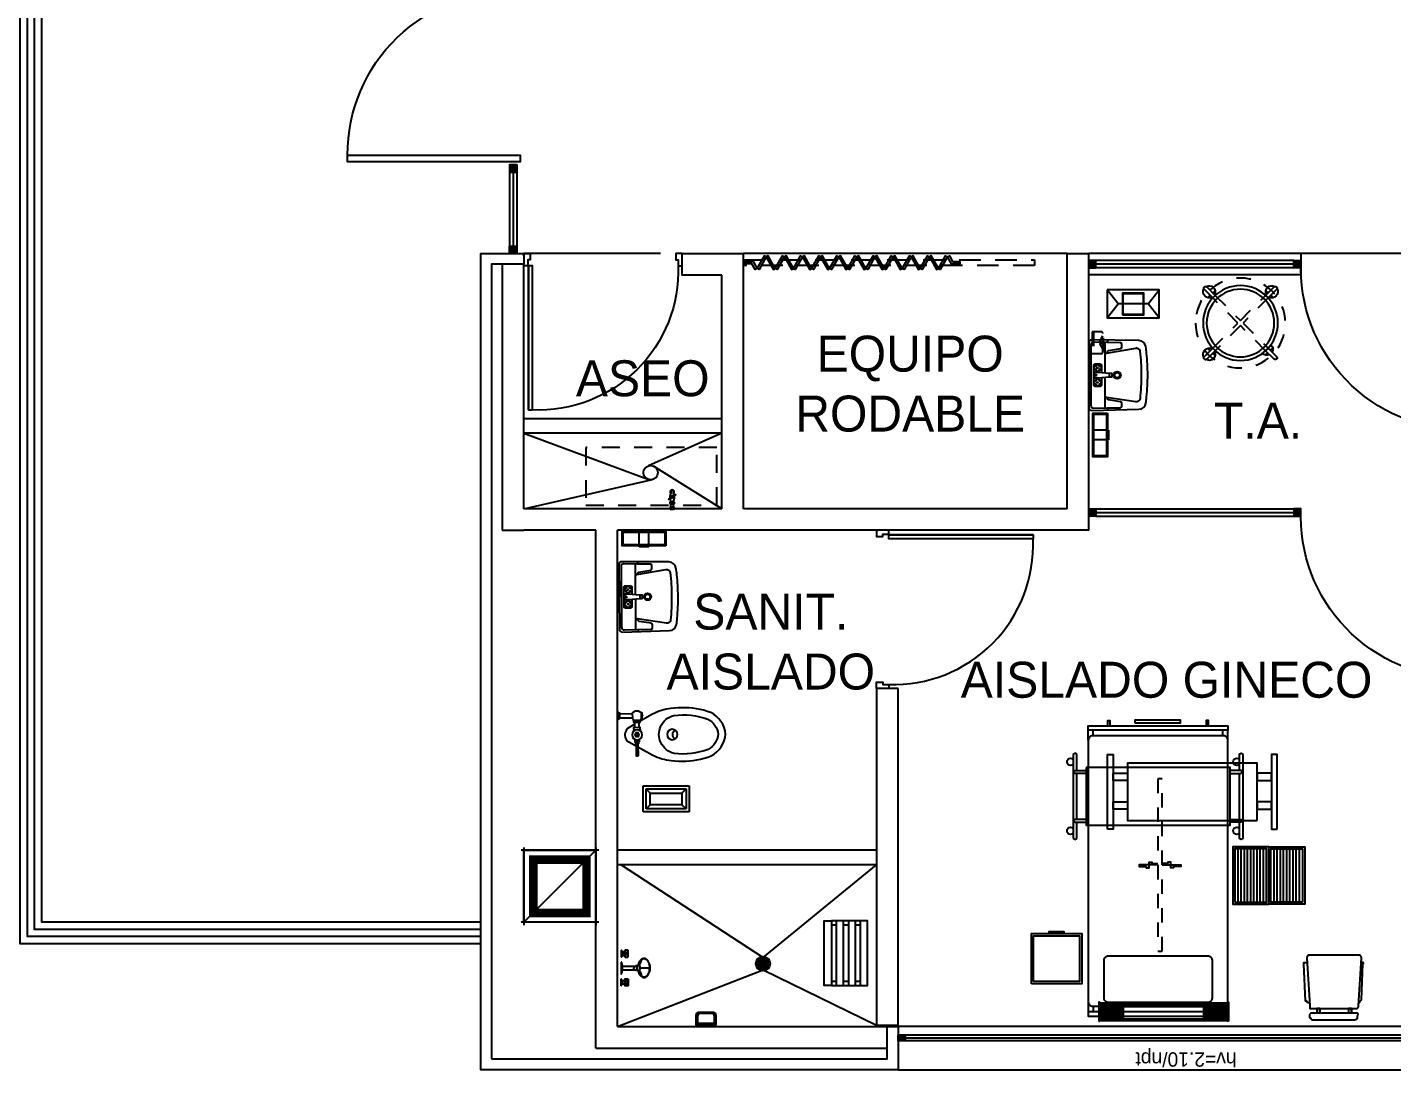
# Model space of a CAD drawing. Header units: millimetres. Extents: x 2523 to 2756, y 378 to 482.
# Drawn here: x 2644.83 to 2654.31, y 454.9 to 462.15 of the extents above; entities that cross this region are included whole.
import ezdxf

# ---------------------------------------------------------------- set-up
doc = ezdxf.new("R2010")
doc.units = ezdxf.units.MM
for name, pattern in [('H100', [0.24, 0.15, -0.09]), ('H25', [0.06, 0.0375, -0.0225]), ('HIDDE50', [0.08, 0.05, -0.03]), ('HIDDEN2', [0.1875, 0.125, -0.0625])]:
    doc.linetypes.add(name, pattern=pattern)
for name, color, linetype in [('CANCEL', 6, 'Continuous'), ('COLUMNAS', 5, 'Continuous'), ('MOBILIARIO', 161, 'Continuous'), ('MOBSANIT', 161, 'Continuous'), ('PROYECC', 7, 'H100')]:
    doc.layers.add(name, color=color, linetype=linetype)
doc.styles.add('BOLD', font='GOTHIC.TTF')
doc.styles.add('STYLE1', font='GOTHIC.TTF')

# ---------------------------------------------------------------- blocks, each defined once
blk = doc.blocks.new('A$C730E3545')
for p, q in [((0.32, 0.18), (0, 0.18)), ((0, 0.18), (0, 0)), ((0.3, 0.16), (0.02, 0.16)), ((0.05, 0.13), (0.02, 0.16)), ((0.02, 0.16), (0.02, 0.02)), ((0.27, 0.13), (0.05, 0.13)), ((0.05, 0.13), (0.05, 0.05)), ((0.3, 0.16), (0.27, 0.13)), ((0.27, 0.05), (0.27, 0.13)), ((0.3, 0.02), (0.3, 0.16)), ((0.32, 0), (0.32, 0.18)), ((0, 0), (0.32, 0)), ((0.05, 0.05), (0.02, 0.02)), ((0.02, 0.02), (0.3, 0.02)), ((0.05, 0.05), (0.27, 0.05)), ((0.3, 0.02), (0.27, 0.05))]:
    blk.add_line(p, q)
blk = doc.blocks.new('LVVZ1VS')
at = {"color": 8}
blk.add_line((0.0119, -0.143), (-0.0121, -0.143), dxfattribs=at)
for points in [[(0.2404, -0.3477), (0.2446, -0.0203, 0.418008), (0.2246, 0), (-0.2246, 0, 0.421093), (-0.2446, -0.0205), (-0.2369, -0.3488, 0.362961), (-0.1946, -0.3971, 0.013873), (-0.1511, -0.4026, 0.023993), (0.0024, -0.41, 0.024799), (0.1509, -0.4026, 0.015126), (0.1983, -0.3965, 0.364514)], [(-0.0748, -0.0675, -0.247805), (-0.0567, -0.0856, 0.116963), (-0.0455, -0.0856, -0.247805), (-0.0274, -0.0675, 0.116963), (-0.0274, -0.0563, -0.247805), (-0.0455, -0.0382, 0.116963), (-0.0567, -0.0382, -0.247805), (-0.0748, -0.0563, 0.116963)], [(0.0119, -0.1403), (0.0182, -0.0688, 0.015831), (0.0182, -0.0686), (0.0182, -0.0422, 0.414214), (0.0142, -0.0382), (-0.0144, -0.0382, 0.414214), (-0.0184, -0.0422), (-0.0184, -0.0686, 0.015831), (-0.0184, -0.0688), (-0.0121, -0.1403, -0.015831), (-0.0121, -0.1406), (-0.0121, -0.1593, 0.414214), (-0.0081, -0.1633), (0.0079, -0.1633, 0.414214), (0.0119, -0.1593), (0.0119, -0.1406, -0.015831)], [(0.0746, -0.0675, 0.247805), (0.0565, -0.0856, -0.116963), (0.0453, -0.0856, 0.247805), (0.0272, -0.0675, -0.116963), (0.0272, -0.0563, 0.247805), (0.0453, -0.0382, -0.116963), (0.0565, -0.0382, 0.247805), (0.0746, -0.0563, -0.116963)]]:
    blk.add_lwpolyline(points, format="xyb", close=True)
for points in [[(0.2433, -0.1266, -0.408931), (0.2398, -0.13), (0.2311, -0.13, -0.419516), (0.2276, -0.1264), (0.2293, -0.0354, 0.49024), (0.2093, -0.015), (-0.2095, -0.015, 0.425911), (-0.2295, -0.035), (-0.2278, -0.1264, -0.419516), (-0.2313, -0.13), (-0.2386, -0.13, -0.408931), (-0.2421, -0.1265)], [(-0.0171, -0.089), (-0.0685, -0.089, -0.414214), (-0.078, -0.0795), (-0.078, -0.0439, -0.414214), (-0.0685, -0.0344), (0.0683, -0.0344, -0.414214), (0.0778, -0.0439), (0.0778, -0.0795, -0.414214), (0.0683, -0.089), (0.0169, -0.089)], [(0.1443, -0.115, -0.368916), (0.1541, -0.1234), (0.1888, -0.3272, -0.428122), (0.1668, -0.356, -0.027474), (0.0024, -0.365, -0.026047), (-0.1634, -0.3564, -0.428854), (-0.1854, -0.3276), (-0.1544, -0.1234, -0.368908), (-0.1445, -0.115), (-0.0155, -0.115)]]:
    blk.add_lwpolyline(points, format="xyb")
for points in [[(-0.228, -0.115), (-0.1445, -0.115)], [(0.1443, -0.115), (0.2278, -0.115)]]:
    blk.add_lwpolyline(points, dxfattribs=at)
for points in [[(-0.2278, -0.1264), (-0.2261, -0.2202, 0.408931), (-0.2161, -0.23), (-0.195, -0.23, 0.368908), (-0.1851, -0.2216), (-0.1719, -0.1384, -0.336277), (-0.162, -0.13), (-0.1554, -0.13)], [(0.1552, -0.13), (0.1618, -0.13, -0.262297), (0.1717, -0.1384), (0.1849, -0.2216, 0.368908), (0.1947, -0.23), (0.2159, -0.23, 0.408931), (0.2259, -0.2202), (0.2276, -0.1264)]]:
    blk.add_lwpolyline(points, format="xyb", dxfattribs=at)
blk.add_lwpolyline([(0.0153, -0.115), (0.1443, -0.115)])
for centre, radius in [((-0.0511, -0.0619), 0.00337), ((-0.0511, -0.0619), 0.00337), ((-0.0001, -0.0485), 0.00515), ((0.0509, -0.0619), 0.00337), ((0.0509, -0.0619), 0.00337)]:
    blk.add_circle(centre, radius)
for radius in [0.025, 0.0175]:
    blk.add_circle((-0.0001, -0.1977), radius, dxfattribs=at)
for centre, start, end in [((-0.0511, -0.0619), 106.4867, 163.5133), ((-0.0511, -0.0619), 196.4867, 253.5133), ((-0.0511, -0.0619), 16.4867, 73.5133), ((-0.0511, -0.0619), 286.4867, 343.5133), ((0.0509, -0.0619), 106.4867, 163.5133), ((0.0509, -0.0619), 196.4867, 253.5133), ((0.0509, -0.0619), 16.4867, 73.5133), ((0.0509, -0.0619), 286.4867, 343.5133)]:
    blk.add_arc(centre, 0.0225, start, end, dxfattribs=at)
blk = doc.blocks.new('37830054')
for points in [[(0.6, 0.015), (0.6, 0.145), (0.59, 0.145), (0.59, 0.095), (0.58, 0.095), (0.58, 0.075), (0.6, 0.075), (0.61, 0.075), (0.62, 0.075), (0.62, 0.055), (0.61, 0.055), (0.61, 0.015)], [(0.6, -0.015), (0.6, -0.145), (0.59, -0.145), (0.59, -0.095), (0.58, -0.095), (0.58, -0.075), (0.6, -0.075), (0.61, -0.075), (0.62, -0.075), (0.62, -0.055), (0.61, -0.055), (0.61, -0.015)]]:
    blk.add_lwpolyline(points)
at = {"color": 8, "linetype": 'HIDDE50'}
blk.add_lwpolyline([(0, -0.015), (0, 0.015), (1.2, 0.015), (1.2, -0.015)], close=True, dxfattribs=at)
blk = doc.blocks.new('BU')
for points in [[(0, -0.1752), (0.3505, -0.1752), (0.3505, 0.1752), (0, 0.1752)], [(0.0156, -0.1597), (0.3349, -0.1597), (0.3349, 0.1597), (0.0156, 0.1597)], [(0.3505, 0.0529), (0.3614, 0.0529), (0.3614, -0.0529), (0.3505, -0.0529)]]:
    blk.add_lwpolyline(points, close=True)
blk = doc.blocks.new('31640053')
at = {"color": 8}
for p, q in [((-0.939, 0.4584), (-1.009, 0.4584)), ((-0.969, 0.4234), (-1.009, 0.4234)), ((0.881, 0.4584), (0.951, 0.4584)), ((0.911, 0.4234), (0.951, 0.4234)), ((-0.969, -0.4766), (-1.009, -0.4766)), ((-0.939, -0.5116), (-1.009, -0.5116)), ((0.881, -0.5116), (0.951, -0.5116)), ((0.911, -0.4766), (0.951, -0.4766))]:
    blk.add_line(p, q, dxfattribs=at)
for points in [[(-1.009, -0.5116), (-1.039, -0.5116), (-1.039, 0.4584), (-1.009, 0.4584)], [(0.951, -0.5116), (0.981, -0.5116), (0.981, 0.4584), (0.951, 0.4584)]]:
    blk.add_lwpolyline(points, close=True)
blk.add_lwpolyline([(0.881, 0.4584, -0.414214), (0.911, 0.4284), (0.911, -0.4816, -0.414214), (0.881, -0.5116), (-0.939, -0.5116, -0.414214), (-0.969, -0.4816), (-0.969, 0.4284, -0.414214), (-0.939, 0.4584)], format="xyb", close=True)
blk.add_lwpolyline([(-0.944, -0.3716, 0.414214), (-0.914, -0.4016), (-0.649, -0.4016, 0.414214), (-0.619, -0.3716), (-0.619, 0.3184, 0.414214), (-0.649, 0.3484), (-0.914, 0.3484, 0.414214), (-0.944, 0.3184)], format="xyb", close=True, dxfattribs=at)
for points in [[(0.981, 0.3234), (1.016, 0.3234), (1.016, 0.3084), (0.981, 0.3084)], [(0.981, -0.3766), (1.016, -0.3766), (1.016, -0.3616), (0.981, -0.3616)]]:
    blk.add_lwpolyline(points)
at = {"layer": 'MOBILIARIO'}
blk.add_lwpolyline([(1.0001, -0.1876), (1.0001, 0.129), (1.0204, 0.129), (1.0204, -0.1876)], close=True, dxfattribs=at)
blk = doc.blocks.new('36211652')
at = {"color": 8}
for points in [[(-0.4418, -0.2238), (-0.4418, -0.3288, -1), (-0.4668, -0.3288), (-0.4668, 0.2462, -1), (-0.4418, 0.2462), (-0.4418, 0.1387)], [(0.6882, -0.2238), (0.6882, -0.3288, 1), (0.7132, -0.3288), (0.7132, 0.2462, 1), (0.6882, 0.2462), (0.6882, 0.1387)]]:
    blk.add_lwpolyline(points, format="xyb", dxfattribs=at)
for points in [[(-0.3768, 0.1187), (-0.4522, 0.1187, -1), (-0.4522, 0.1387), (-0.3768, 0.1387)], [(0.6232, 0.1187), (0.6985, 0.1187, 1), (0.6985, 0.1387), (0.6232, 0.1387)], [(-0.3768, -0.2013), (-0.4522, -0.2013, 1), (-0.4522, -0.2213), (-0.3768, -0.2213)], [(0.6232, -0.2013), (0.6985, -0.2013, -1), (0.6985, -0.2213), (0.6232, -0.2213)]]:
    blk.add_lwpolyline(points, format="xyb")
for points in [[(-0.4418, 0.1187), (-0.4418, -0.2013)], [(0.6882, 0.1187), (0.6882, -0.2013)]]:
    blk.add_lwpolyline(points, dxfattribs=at)
blk.add_lwpolyline([(-0.3768, -0.2413), (-0.3768, 0.1587), (0.6232, 0.1587), (0.6232, -0.2413)], close=True)
for centre in [(-0.4843, 0.1987), (0.6707, 0.1987), (-0.4843, -0.2813), (0.6707, -0.2813)]:
    blk.add_arc(centre, 0.025, 45.573, 314.427, dxfattribs=at)
blk = doc.blocks.new('33520105')
at = {"color": 8}
for p, q in [((-0.1954, 0.2139), (0.1746, 0.2139)), ((-0.1954, 0.1919), (0.1746, 0.1919)), ((-0.1954, 0.1699), (0.1746, 0.1699)), ((-0.1954, 0.1479), (0.1746, 0.1479)), ((-0.1954, 0.1259), (0.1746, 0.1259)), ((-0.1954, 0.1039), (0.1746, 0.1039)), ((-0.1954, 0.0819), (0.1746, 0.0819)), ((-0.1954, 0.0599), (0.1746, 0.0599)), ((-0.1954, 0.0379), (0.1746, 0.0379)), ((-0.1954, -0.0361), (0.1746, -0.0361)), ((-0.1954, -0.0581), (0.1746, -0.0581)), ((-0.1954, -0.0801), (0.1746, -0.0801)), ((-0.1954, -0.1021), (0.1746, -0.1021)), ((-0.1954, -0.1241), (0.1746, -0.1241)), ((-0.1954, -0.1461), (0.1746, -0.1461)), ((-0.1954, -0.1681), (0.1746, -0.1681)), ((-0.1954, -0.1901), (0.1746, -0.1901)), ((-0.1954, -0.2121), (0.1746, -0.2121))]:
    blk.add_line(p, q, dxfattribs=at)
blk.add_lwpolyline([(-0.2104, 0.0009), (0.1896, 0.0009), (0.1896, 0.2509), (-0.2104, 0.2509)], close=True)
for points in [[(-0.1954, 0.2359), (-0.1954, 0.0159), (0.1746, 0.0159), (0.1746, 0.2359)], [(-0.1954, -0.2341), (-0.1954, -0.0141), (0.1746, -0.0141), (0.1746, -0.2341)]]:
    blk.add_lwpolyline(points, close=True, dxfattribs=at)
blk.add_lwpolyline([(0.1896, 0.0009), (0.1896, -0.2491), (-0.2104, -0.2491), (-0.2104, 0.0009)], dxfattribs=at)
blk = doc.blocks.new('92404449')
for p, q in [((-0.445, -0.029), (0.445, -0.029)), ((-0.445, -0.151), (0.445, -0.151))]:
    blk.add_line(p, q)
at = {"color": 8}
for p, q in [((-0.445, -0.036), (0.445, -0.036)), ((-0.445, -0.046), (-0.28, -0.046)), ((-0.445, -0.056), (-0.28, -0.056)), ((-0.445, -0.066), (-0.28, -0.066)), ((-0.445, -0.076), (-0.28, -0.076)), ((-0.445, -0.086), (-0.28, -0.086)), ((0.28, -0.046), (0.445, -0.046)), ((0.28, -0.056), (0.445, -0.056)), ((0.28, -0.066), (0.445, -0.066)), ((0.28, -0.076), (0.445, -0.076)), ((0.28, -0.086), (0.445, -0.086)), ((-0.445, -0.096), (-0.28, -0.096)), ((-0.445, -0.106), (-0.28, -0.106)), ((-0.445, -0.116), (-0.28, -0.116)), ((-0.445, -0.126), (0.445, -0.126)), ((-0.445, -0.136), (0.445, -0.136)), ((-0.445, -0.146), (0.445, -0.146)), ((0.28, -0.096), (0.445, -0.096)), ((0.28, -0.106), (0.445, -0.106)), ((0.28, -0.116), (0.445, -0.116))]:
    blk.add_line(p, q, dxfattribs=at)
for points in [[(-0.45, -0.024), (-0.445, -0.024), (-0.445, -0.156), (-0.45, -0.156)], [(-0.28, -0.0415), (0.28, -0.0415), (0.28, -0.126), (-0.28, -0.126)], [(0.45, -0.024), (0.445, -0.024), (0.445, -0.156), (0.45, -0.156)]]:
    blk.add_lwpolyline(points, close=True)
blk = doc.blocks.new('MESA_PUENTE')
at = {"linetype": 'Continuous'}
for points in [[(-26, 59), (26, 59), (26, 55), (-26, 55)], [(-12, 55), (-7, 55), (-7, 45), (-12, 45)], [(8, 55), (13, 55), (13, 45), (8, 45)], [(-20, 45), (20, 45), (20, -45), (-20, -45)], [(-12, -55), (-7, -55), (-7, -45), (-12, -45)], [(8, -55), (13, -55), (13, -45), (8, -45)], [(-26, -59), (26, -59), (26, -55), (-26, -55)]]:
    blk.add_lwpolyline(points, close=True, dxfattribs=at)
blk = doc.blocks.new('SILLA_FIJA_A__APIL_')
at = {"linetype": 'Continuous'}
for p, q in [((-18, 12), (-21, 12)), ((-18, 10), (-21, 10)), ((-18, -10), (-21, -10)), ((-18, -12), (-21, -12))]:
    blk.add_line(p, q, dxfattribs=at)
for points in [[(-18, 14), (-18, 16), (-17.71, 16.29), (-17.54, 16.45), (-17.34, 16.59), (-17.14, 16.71), (-16.93, 16.82), (-16.7, 16.9), (-16.47, 16.95), (-16.24, 16.99), (-16, 17), (17, 19), (17.24, 18.99), (17.47, 18.95), (17.7, 18.9), (17.93, 18.82), (18.14, 18.71), (18.34, 18.59), (18.54, 18.45), (18.71, 18.29), (19, 18), (19, 16), (19, -17), (19, -18), (18.71, -18.29), (18.54, -18.45), (18.34, -18.59), (18.14, -18.71), (17.93, -18.82), (17.7, -18.9), (17.47, -18.95), (17.24, -18.99), (17, -19), (-16, -17), (-18, -17), (-18, -15), (-18, 14)], [(-23, 16), (-24, 16), (-25, 16), (-25.29, 15.71), (-25.45, 15.53), (-25.59, 15.34), (-25.71, 15.14), (-25.82, 14.93), (-25.9, 14.7), (-25.95, 14.47), (-25.99, 14.24), (-26, 14), (-26, -15), (-25.98, -15.19), (-25.92, -15.38), (-25.83, -15.56), (-25.71, -15.71), (-25.56, -15.83), (-25.38, -15.92), (-25.2, -15.98), (-25, -16), (-24.98, -16.19), (-24.92, -16.38), (-24.83, -16.56), (-24.71, -16.71), (-24.56, -16.83), (-24.38, -16.92), (-24.2, -16.98), (-24, -17), (-23, -17), (-22.76, -16.99), (-22.53, -16.95), (-22.3, -16.9), (-22.07, -16.82), (-21.86, -16.71), (-21.66, -16.59), (-21.46, -16.45), (-21.29, -16.29), (-21, -16), (-21, -15), (-21, 15), (-21, 16), (-21.22, 16.17), (-21.46, 16.3), (-21.72, 16.38), (-22, 16.41), (-22.28, 16.38), (-22.54, 16.3), (-22.78, 16.17), (-23, 16)], [(-21, 12), (-18, 12), (-18, 10), (-21, 10)], [(-21, -10), (-18, -10), (-18, -12), (-21, -12)]]:
    blk.add_lwpolyline(points, close=True, dxfattribs=at)
for points in [[(-14, 17), (-13.98, 17.19), (-13.92, 17.38), (-13.83, 17.56), (-13.71, 17.71), (-13.56, 17.83), (-13.38, 17.92), (-13.2, 17.98), (-13, 18), (-12, 19), (13, 20), (13.03, 20.12), (13.08, 20.23), (13.16, 20.32), (13.26, 20.38), (13.38, 20.41), (13.5, 20.4), (13.61, 20.36), (13.71, 20.29), (14, 20), (14, 19)], [(-14, -17), (-14, -18), (-13.98, -18.19), (-13.92, -18.38), (-13.83, -18.56), (-13.71, -18.71), (-13.56, -18.83), (-13.38, -18.92), (-13.2, -18.98), (-13, -19), (-13, -20), (13, -21), (14, -21), (14, -20), (14, -19)]]:
    blk.add_lwpolyline(points, dxfattribs=at)
blk = doc.blocks.new('PK120')
at = {"layer": 'CANCEL'}
blk.add_lwpolyline([(1.1783, -0.025), (1.1783, 1.175), (1.1306, 1.175), (1.1306, -0.025), (1.1783, -0.025), (1.1783, 1.165)], dxfattribs=at)
blk.add_arc((1.1237, 0.0502), 1.1248, 89.65061, 182.55726, dxfattribs=at)
blk = doc.blocks.new('A$C2FAA7003')
for p, q in [((0.165, -0.13), (0.165, 0)), ((0.165, -0.15), (0.165, -0.14)), ((0.265, -0.13), (0.265, 0)), ((0.265, -0.15), (0.265, -0.14))]:
    blk.add_line(p, q)
for points in [[(0.44, -0.14), (-0.01, -0.14), (-0.01, 0.01), (0.44, 0.01)], [(0.43, -0.13), (0, -0.13), (0, 0), (0.43, 0)]]:
    blk.add_lwpolyline(points, close=True)
blk.add_lwpolyline([(0.265, -0.15), (0.165, -0.15)])
blk = doc.blocks.new('A$C13D72097')
at = {"linetype": 'HIDDEN2', "ltscale": 0.5}
for p, q in [((-0.0459, 0.0602), (-0.0919, 0.0142)), ((-0.0919, 0), (0, -0.0919)), ((0.053, -0.053), (-0.053, 0.053)), ((0.0602, -0.0459), (-0.0459, 0.0602)), ((-0.038, -0.025), (-0.0793, -0.0126)), ((-0.0483, -0.0435), (-0.0364, -0.0316)), ((-0.0435, -0.0483), (-0.0316, -0.0364)), ((-0.025, -0.038), (-0.0126, -0.0793)), ((0.0142, -0.0919), (0.0602, -0.0459))]:
    blk.add_line(p, q, dxfattribs=at)
for centre, radius, start, end in [((-0.0848, 0.0071), 0.01, 135, 225), ((0.2358, 0.2358), 0.4037, 215.7351, 234.2649), ((-0.0392, -0.0288), 0.004, 315, 73.23471), ((-0.0288, -0.0392), 0.004, 16.76529, 135), ((0.0071, -0.0848), 0.01, 225, 315)]:
    blk.add_arc(centre, radius, start, end, dxfattribs=at)
blk = doc.blocks.new('91320059')
for p, q in [((0.14, 0), (-0.14, 0)), ((0.1, 0), (-0.1, 0))]:
    blk.add_line(p, q)
for points in [[(-0.24, 0.13), (-0.14, 0), (-0.24, -0.13)], [(0.24, 0.13), (0.14, 0), (0.24, -0.13)]]:
    blk.add_lwpolyline(points)
blk.add_lwpolyline([(-0.24, -0.13), (-0.24, 0.13), (0.24, 0.13), (0.24, -0.13)], close=True)
at = {"color": 8}
for points in [[(-0.1, 0.1), (0.1, 0.1), (0.1, -0.1), (-0.1, -0.1)], [(-0.095, 0.095), (0.095, 0.095), (0.095, -0.095), (-0.095, -0.095)]]:
    blk.add_lwpolyline(points, close=True, dxfattribs=at)
blk = doc.blocks.new('31910456')
at = {"color": 8, "linetype": 'H25'}
for p, q in [((35.567, 5.3042), (35.567, 5.057)), ((35.592, 5.057), (35.592, 5.3042)), ((35.567, 5.057), (35.3198, 5.057)), ((35.3198, 5.032), (35.567, 5.032)), ((35.567, 5.032), (35.567, 4.7848)), ((35.8392, 5.057), (35.592, 5.057)), ((35.592, 5.032), (35.8392, 5.032)), ((35.592, 4.7848), (35.592, 5.032))]:
    blk.add_line(p, q, dxfattribs=at)
at = {"color": 8}
for points in [[(35.592, 5.3042), (35.592, 5.387, 1), (35.567, 5.387), (35.567, 5.3042)], [(35.3198, 5.057), (35.237, 5.057, 1), (35.237, 5.032), (35.3198, 5.032)], [(35.8392, 5.032), (35.922, 5.032, 1), (35.922, 5.057), (35.8392, 5.057)], [(35.567, 4.7848), (35.567, 4.702, 1), (35.592, 4.702), (35.592, 4.7848)]]:
    blk.add_lwpolyline(points, format="xyb", dxfattribs=at)
at = {"color": 8, "linetype": 'H25'}
blk.add_circle((35.5795, 5.0445), 0.3125, dxfattribs=at)
for radius in [0.26, 0.235]:
    blk.add_circle((35.5795, 5.0445), radius)
for centre, start, end in [((35.5795, 5.352), 105.32201, 252.7553), ((35.5795, 5.352), 287.2447, 74.67799), ((35.3218, 5.0445), 88.52921, 162.7553), ((35.3218, 5.0445), 197.2447, 271.47079), ((35.887, 5.0445), 15.32201, 162.7553), ((35.887, 5.0445), 197.2447, 344.67799), ((35.5795, 4.737), 107.2447, 254.67799), ((35.5795, 4.737), 285.32201, 72.7553)]:
    blk.add_arc(centre, 0.0422, start, end)
at = {"color": 8}
for centre, start, end in [((35.5683, 5.2809), 91.54464, 115.98566), ((35.5906, 5.2809), 64.01434, 88.45536), ((35.2507, 5.0556), 1.54464, 25.98566), ((35.2507, 5.0333), 334.01434, 358.45536), ((35.8158, 5.0556), 1.54464, 25.98566), ((35.8158, 5.0333), 334.01434, 358.45536), ((35.5683, 4.8081), 244.01434, 268.45536), ((35.5906, 4.8081), 271.54464, 295.98566)]:
    blk.add_arc(centre, 0.05, start, end, dxfattribs=at)
blk = doc.blocks.new('91040269')
at = {"color": 8}
for p, q in [((0, -0.05), (0, -0.083)), ((0.03, -0.05), (0.03, -0.083)), ((0.42, -0.083), (0.42, -0.05)), ((0.45, -0.083), (0.45, -0.05)), ((0, -0.133), (0, -0.167)), ((0.03, -0.133), (0.03, -0.167)), ((0.42, -0.167), (0.42, -0.133)), ((0.45, -0.167), (0.45, -0.133)), ((0, -0.217), (0, -0.25)), ((0.03, -0.217), (0.03, -0.25)), ((0.42, -0.25), (0.42, -0.217)), ((0.45, -0.25), (0.45, -0.217))]:
    blk.add_line(p, q, dxfattribs=at)
for points in [[(0.45, -0.05), (0.45, 0), (0, 0), (0, -0.05)], [(0.45, -0.133), (0.45, -0.083), (0, -0.083), (0, -0.133)], [(0.45, -0.217), (0.45, -0.167), (0, -0.167), (0, -0.217)], [(0.45, -0.25), (0.45, -0.3), (0, -0.3), (0, -0.25)]]:
    blk.add_lwpolyline(points, close=True)
blk = doc.blocks.new('CH2S')
at = {"color": 8}
for points in [[(-0.0102, 0.0309), (-0.0129, 0.0335), (-0.0339, 0.0121), (-0.0312, 0.0094)], [(0.0057, 0.0294), (0.0029, 0.0321), (-0.0321, -0.0037), (-0.0294, -0.0064)], [(0.032, 0.0035), (0.0293, 0.0062), (-0.0058, -0.0295), (-0.0031, -0.0322)], [(0.0338, -0.0123), (0.031, -0.0096), (0.01, -0.031), (0.0128, -0.0337)]]:
    blk.add_lwpolyline(points, close=True, dxfattribs=at)
for points in [[(0.0217, 0.0276), (0.0184, 0.0308), (-0.0306, -0.0192), (-0.0274, -0.0223), (0.0217, 0.0276)], [(0.0305, 0.019), (0.0272, 0.0222), (-0.0218, -0.0278), (-0.0186, -0.0309), (0.0305, 0.019)]]:
    blk.add_lwpolyline(points, dxfattribs=at)
for radius in [0.05, 0.04]:
    blk.add_circle((0, 0), radius)
blk = doc.blocks.new('OB065JS')
blk.add_line((-0.0703, -0.014), (0.0703, -0.014))
blk.add_lwpolyline([(-0.0703, -0.0025), (-0.0703, -0.0705, 0.414214), (-0.0487, -0.0921), (0.0487, -0.0921, 0.414214), (0.0703, -0.0705), (0.0703, -0.0025)], format="xyb", close=True)
at = {"color": 8}
blk.add_lwpolyline([(-0.0582, -0.014), (-0.0582, -0.0665, 0.414214), (-0.0409, -0.0838), (0.0409, -0.0838, 0.414214), (0.0582, -0.0665), (0.0582, -0.014)], format="xyb", dxfattribs=at)
blk = doc.blocks.new('OB046RS')
at = {"color": 8}
for p, q in [((-0.125, -0.0017), (-0.075, -0.0017)), ((-0.125, -0.0283), (-0.1075, -0.0283)), ((-0.125, -0.0467), (-0.1075, -0.0467)), ((-0.1117, -0.0067), (-0.1117, -0.005)), ((-0.0925, -0.0283), (-0.075, -0.0283)), ((-0.0925, -0.0467), (-0.075, -0.0467)), ((-0.0883, -0.0067), (-0.0883, -0.005)), ((0.125, -0.0017), (0.075, -0.0017)), ((0.0925, -0.0283), (0.075, -0.0283)), ((0.0925, -0.0467), (0.075, -0.0467)), ((0.0883, -0.0067), (0.0883, -0.005)), ((0.125, -0.0283), (0.1075, -0.0283)), ((0.125, -0.0467), (0.1075, -0.0467)), ((0.1117, -0.0067), (0.1117, -0.005))]:
    blk.add_line(p, q, dxfattribs=at)
for p, q in [((-0.0118, -0.0099), (-0.0118, -0.1053)), ((-0.0162, -0.1053), (-0.0162, -0.1258)), ((0.0162, -0.1053), (0.0162, -0.1254))]:
    blk.add_line(p, q)
at = {"color": 8, "linetype": 'Continuous'}
blk.add_line((0, -0.134), (0, -0.1995), dxfattribs=at)
for points in [[(-0.125, 0), (-0.125, -0.0017, -0.061783), (-0.1125, -0.005), (-0.0875, -0.005, -0.061233), (-0.075, -0.0017), (-0.075, 0)], [(0.04, 0), (-0.04, 0, 0.039972), (-0.04, -0.0005, 0.265446), (-0.0384, -0.0033, 0.073458), (-0.0283, -0.0074, 0.034708), (-0.0165, -0.0095, 0.025222), (0, -0.0103, 0.025222), (0.0165, -0.0095, 0.034708), (0.0283, -0.0074, 0.073458), (0.0384, -0.0033, 0.265446), (0.04, -0.0005, 0.265446)], [(0.125, 0), (0.125, -0.0017, 0.061783), (0.1125, -0.005), (0.0875, -0.005, 0.061233), (0.075, -0.0017), (0.075, 0)]]:
    blk.add_lwpolyline(points, format="xyb")
for points in [[(-0.075, -0.0467, -0.061233), (-0.0875, -0.05), (-0.1125, -0.05, -0.061233), (-0.125, -0.0467), (-0.125, -0.0283, -0.061233), (-0.1125, -0.025), (-0.0875, -0.025, -0.061233), (-0.075, -0.0283)], [(0.075, -0.0467, 0.061233), (0.0875, -0.05), (0.1125, -0.05, 0.061233), (0.125, -0.0467), (0.125, -0.0283, 0.061233), (0.1125, -0.025), (0.0875, -0.025, 0.061233), (0.075, -0.0283)]]:
    blk.add_lwpolyline(points, format="xyb", close=True)
for points in [[(-0.1125, -0.025), (-0.1125, -0.0067), (-0.0875, -0.0067), (-0.0875, -0.025)], [(0.1125, -0.025), (0.1125, -0.0067), (0.0875, -0.0067), (0.0875, -0.025)]]:
    blk.add_lwpolyline(points, close=True)
at = {"color": 8}
for points in [[(-0.0925, -0.0283), (-0.1075, -0.0283), (-0.1075, -0.0467), (-0.0925, -0.0467)], [(0.0925, -0.0283), (0.1075, -0.0283), (0.1075, -0.0467), (0.0925, -0.0467)]]:
    blk.add_lwpolyline(points, close=True, dxfattribs=at)
blk.add_lwpolyline([(0.0116, -0.0099), (0.0116, -0.1053)])
for centre, start, end in [((-0.1066, -0.0215), 210.28585, 262.30485), ((-0.1066, -0.0535), 97.69515, 149.71415), ((-0.0934, -0.0215), 277.69515, 329.71415), ((-0.0934, -0.0535), 30.28585, 82.30485), ((0.0934, -0.0215), 210.28585, 262.30485), ((0.0934, -0.0535), 97.69515, 149.71415), ((0.1066, -0.0215), 277.69515, 329.71415), ((0.1066, -0.0535), 30.28585, 82.30485)]:
    blk.add_arc(centre, 0.00685, start, end, dxfattribs=at)
at = {"color": 8, "linetype": 'Continuous'}
for centre, major_axis, start_param, end_param in [((-0.0001, -0.0846), (-0.0117, 0), 0, 3.141593), ((-0.0001, -0.1053), (0.0117, 0), 3.141593, 6.283185)]:
    blk.add_ellipse(centre, major_axis=major_axis, ratio=0.492669, start_param=start_param, end_param=end_param, dxfattribs=at)
for centre, major_axis, ratio, start_param, end_param in [((0, -0.1593), (0.0661, 0), 0.651718, 1.818826, 7.605952), ((0, -0.1053), (0.0162, 0), 0.527636, 2.382421, 7.061397), ((0, -0.1254), (-0.0162, 0), 0.527636, 6.283185, 9.424778)]:
    blk.add_ellipse(centre, major_axis=major_axis, ratio=ratio, start_param=start_param, end_param=end_param)
for points, knots in [([(-0.0162, -0.1201), (-0.0332, -0.1231), (-0.0471, -0.1302), (-0.0697, -0.1553), (-0.0644, -0.1769), (-0.0204, -0.2021), (0.0162, -0.2029), (0.0625, -0.1794), (0.0699, -0.158), (0.0491, -0.1312), (0.0338, -0.1231), (0.0162, -0.1201)], [1.841048, 1.841048, 1.841048, 1.841048, 2.612133, 2.612133, 3.991744, 3.991744, 5.371356, 5.371356, 6.750968, 6.750968, 7.599415, 7.599415, 7.599415, 7.599415]), ([(-0.0162, -0.1254), (-0.0162, -0.1254), (-0.0234, -0.1307), (-0.0345, -0.1368), (-0.0466, -0.1391), (-0.0555, -0.1395)], [3.6028153, 3.6028153, 3.6028153, 3.6028153, 3.9917443, 3.9917443, 4.5563439, 4.5563439, 4.5563439, 4.5563439]), ([(0.0162, -0.1254), (0.0162, -0.1254), (0.0234, -0.1307), (0.0345, -0.1368), (0.0466, -0.1391), (0.0555, -0.1395)], [3.6028153, 3.6028153, 3.6028153, 3.6028153, 3.9917443, 3.9917443, 4.5563439, 4.5563439, 4.5563439, 4.5563439])]:
    blk.add_open_spline(points, degree=3, knots=knots, dxfattribs=at)
blk = doc.blocks.new('76190058G')
for points in [[(0.06, -0.0075), (0.01, -0.0075), (0.01, 0.0075), (0.0687, 0.0075), (0.0958, -0.0396), (0.0828, -0.0471)], [(0.1588, 0.0396), (0.1088, -0.0471), (0.0958, -0.0396), (0.1458, 0.0471)], [(0.1588, 0.0396), (0.2088, -0.0471), (0.2218, -0.0396), (0.1718, 0.0471)], [(0.2848, 0.0396), (0.2348, -0.0471), (0.2218, -0.0396), (0.2718, 0.0471)], [(0.2848, 0.0396), (0.3348, -0.0471), (0.3478, -0.0396), (0.2978, 0.0471)], [(0.4108, 0.0396), (0.3608, -0.0471), (0.3478, -0.0396), (0.3978, 0.0471)], [(0.4108, 0.0396), (0.4608, -0.0471), (0.4738, -0.0396), (0.4238, 0.0471)], [(0.5368, 0.0396), (0.4868, -0.0471), (0.4738, -0.0396), (0.5238, 0.0471)], [(0.5368, 0.0396), (0.5868, -0.0471), (0.5997, -0.0396), (0.5497, 0.0471)], [(0.6627, 0.0396), (0.6127, -0.0471), (0.5997, -0.0396), (0.6497, 0.0471)], [(0.6627, 0.0396), (0.7127, -0.0471), (0.7257, -0.0396), (0.6757, 0.0471)], [(0.7887, 0.0396), (0.7387, -0.0471), (0.7257, -0.0396), (0.7757, 0.0471)], [(0.7887, 0.0396), (0.8387, -0.0471), (0.8517, -0.0396), (0.8017, 0.0471)], [(0.9147, 0.0396), (0.8647, -0.0471), (0.8517, -0.0396), (0.9017, 0.0471)], [(0.9147, 0.0396), (0.9647, -0.0471), (0.9777, -0.0396), (0.9277, 0.0471)], [(1.0407, 0.0396), (0.9907, -0.0471), (0.9777, -0.0396), (1.0277, 0.0471)], [(1.0407, 0.0396), (1.0907, -0.0471), (1.1037, -0.0396), (1.0537, 0.0471)], [(1.1667, 0.0396), (1.1167, -0.0471), (1.1037, -0.0396), (1.1537, 0.0471)], [(1.1667, 0.0396), (1.2167, -0.0471), (1.2297, -0.0396), (1.1797, 0.0471)], [(1.2926, 0.0396), (1.2426, -0.0471), (1.2297, -0.0396), (1.2797, 0.0471)], [(1.2926, 0.0396), (1.3426, -0.0471), (1.3556, -0.0396), (1.3056, 0.0471)], [(1.4186, 0.0396), (1.3686, -0.0471), (1.3556, -0.0396), (1.4056, 0.0471)], [(1.4544, 0.0075), (1.5044, 0.0075), (1.5044, -0.0075), (1.4458, -0.0075), (1.4186, 0.0396), (1.4316, 0.0471)]]:
    blk.add_lwpolyline(points, close=True)
at = {"layer": 'PROYECC', "color": 252}
blk.add_lwpolyline([(0, 0.0187), (2.024, 0.0187), (2.024, -0.0188), (0, -0.0188)], close=True, dxfattribs=at)
blk = doc.blocks.new('P95')
at = {"color": 2}
blk.add_lwpolyline([(0.0317, 1.0892), (0.0317, 0.0863), (0.0317, 1.0892), (0.0594, 1.0892), (0.0594, 0.0863), (0.0317, 0.0863)], close=True, dxfattribs=at)
for points in [[(0, 0.0171), (0, 0.001), (0.0432, 0.001), (0.0432, 0.0453), (0.0277, 0.0453), (0.0277, 0.0863), (0, 0.0863), (0, 0.0688)], [(1.1, 0.0171), (1.1, 0.001), (1.0568, 0.001), (1.0568, 0.0453), (1.0723, 0.0453), (1.0723, 0.0863), (1.1, 0.0863), (1.1, 0.0688)]]:
    blk.add_lwpolyline(points, dxfattribs=at)
at = {"color": 7}
blk.add_arc((0.1019, 0.1191), 0.971, 358.06028, 92.50452, dxfattribs=at)
blk = doc.blocks.new('A$C190E7DBA')
at = {"layer": 'MOBILIARIO'}
for p, q in [((-0.0852, -0.0115), (-0.0852, 0.0107)), ((-0.0819, 0.006), (-0.0736, 0.006)), ((-0.0702, -0.0115), (-0.0702, 0.0107)), ((-0.0702, 0.01), (-0.0484, 0.01)), ((-0.0484, -0.0115), (-0.0484, 0.0107)), ((-0.0451, 0.006), (-0.0368, 0.006)), ((-0.0334, -0.0115), (-0.0334, 0.0107)), ((0.0027, 0.0022), (-0.0029, -0.0019)), ((0.0029, 0.0019), (-0.0027, -0.0022)), ((-0.0819, -0.0067), (-0.0736, -0.0067)), ((-0.0702, -0.01), (-0.0484, -0.01)), ((-0.0451, -0.0067), (-0.0368, -0.0067))]:
    blk.add_line(p, q, dxfattribs=at)
for points in [[(-0.0736, -0.0155, 0.763328), (-0.0736, -0.0067, 0.52558), (-0.0736, 0.006, 0.702359), (-0.0736, 0.0155), (-0.0819, 0.0155, 0.702359), (-0.0819, 0.006, 0.52558), (-0.0819, -0.0067, 0.763328), (-0.0819, -0.0155)], [(-0.0368, -0.0155, 0.763328), (-0.0368, -0.0067, 0.52558), (-0.0368, 0.006, 0.702359), (-0.0368, 0.0155), (-0.0451, 0.0155, 0.702359), (-0.0451, 0.006, 0.52558), (-0.0451, -0.0067, 0.763328), (-0.0451, -0.0155)], [(0.0143, -0.023), (0.0065, -0.0124, 0.162144), (0, -0.0075, -0.507847), (-0.0071, 0.0023, 0.162144), (-0.0098, 0.01), (-0.0175, 0.0207, -1), (-0.0143, 0.023), (-0.0065, 0.0124, 0.162144), (0, 0.0075, -0.507847), (0.0071, -0.0023, 0.162144), (0.0098, -0.01), (0.0175, -0.0207, -1)]]:
    blk.add_lwpolyline(points, format="xyb", close=True, dxfattribs=at)
for points in [[(-0.0334, 0.01), (-0.0251, 0.01, -0.081673), (-0.0135, 0.0152)], [(0.0123, -0.0136, 0.082287), (0.0213, -0.0095), (0.0385, -0.0095, 0.789474), (0.0385, 0.0095), (0.0213, 0.0095, 0.215191), (-0.0092, 0.0161)], [(-0.0334, -0.01), (-0.0251, -0.01, 0.247261), (0.0085, -0.0152)]]:
    blk.add_lwpolyline(points, format="xyb", dxfattribs=at)
blk.add_circle((0, 0), 0.00346, dxfattribs=at)
blk.add_arc((0.0362, 0), 0.0138, 223.63586, 136.36414, dxfattribs=at)
blk = doc.blocks.new('A$C05C22262')
for p, q in [((0.0372, 0.7345), (0.0372, 0.6445)), ((0.0672, 0.7345), (0.0672, 0.6445)), ((0.1355, 0.6305), (0.0975, 0.6305)), ((0.1355, 0.5995), (0.0975, 0.5995))]:
    blk.add_line(p, q)
at = {"color": 8}
for p, q in [((0.0383, 0.7345), (0.0383, 0.742)), ((0.0522, 0.7345), (0.0522, 0.742)), ((0.0661, 0.7345), (0.0661, 0.742)), ((0.0331, 0.5855), (0.0331, 0.5844)), ((0.0373, 0.5789), (0.0373, 0.5844)), ((0.0522, 0.5789), (0.0522, 0.5844)), ((0.0671, 0.5789), (0.0671, 0.5844)), ((0.0713, 0.5855), (0.0713, 0.5844)), ((0.0975, 0.6321), (0.0854, 0.6321)), ((0.0854, 0.615), (0.0975, 0.615)), ((0.0975, 0.5979), (0.0854, 0.5979)), ((0.19, 0.615), (0.18, 0.615)), ((0.185, 0.61), (0.185, 0.62)), ((0.2212, 0.6272), (0.2178, 0.6272)), ((0.2212, 0.6028), (0.2178, 0.6028)), ((0.2345, 0.624), (0.2212, 0.624)), ((0.2345, 0.615), (0.2212, 0.615)), ((0.2345, 0.606), (0.2212, 0.606))]:
    blk.add_line(p, q, dxfattribs=at)
for points in [[(0.0254, 0.75), (0.079, 0.75, -0.443315), (0.0715, 0.742), (0.033, 0.742, -0.443315)], [(0.0485, 0.5789), (0.0559, 0.5789), (0.0559, 0.577, -0.414214), (0.0537, 0.5748), (0.0507, 0.5748, -0.414214), (0.0485, 0.577)], [(0.254, 0.611), (0.3289, 0.6091, 0.421553), (0.334, 0.6141), (0.334, 0.6159, 0.421553), (0.3289, 0.6209), (0.254, 0.619)]]:
    blk.add_lwpolyline(points, format="xyb", close=True, dxfattribs=at)
for points in [[(0.0716, 0.742), (0.0716, 0.7345), (0.0329, 0.7345), (0.0329, 0.742)], [(0.0319, 0.5844), (0.0726, 0.5844), (0.0726, 0.5789), (0.0319, 0.5789)], [(0.198, 0.6225), (0.198, 0.6075), (0.185, 0.6), (0.172, 0.6075), (0.172, 0.6225), (0.185, 0.63)], [(0.2345, 0.5985), (0.2212, 0.5985), (0.2212, 0.6315), (0.2345, 0.6315)], [(0.2468, 0.6037), (0.2345, 0.6037), (0.2345, 0.6263), (0.2468, 0.6263)], [(0.254, 0.6076), (0.2468, 0.6076), (0.2468, 0.6224), (0.254, 0.6224)]]:
    blk.add_lwpolyline(points, close=True, dxfattribs=at)
for points in [[(0.112, 0.6305), (0.1331, 0.6684, -0.290731), (0.1829, 0.7), (0.185, 0.7), (0.1871, 0.7, -0.290731), (0.2369, 0.6684), (0.2642, 0.6193)], [(0.269, 0.6106), (0.3276, 0.5055, -0.085425), (0.3664, 0.3793), (0.37, 0.3285), (0.37, 0.304, -0.095638), (0.3357, 0.1009, -0.260174), (0.185, 0, -0.260174), (0.0343, 0.1009, -0.095638), (0, 0.304), (0, 0.3285), (0.0036, 0.3793, -0.085425), (0.0424, 0.5055), (0.0906, 0.592)], [(0.0854, 0.6346, 0.154601), (0.0726, 0.6445), (0.0319, 0.6445, 0.455032), (0.0319, 0.5855), (0.0713, 0.5855, 0.259938), (0.0854, 0.5954)]]:
    blk.add_lwpolyline(points, format="xyb")
blk.add_lwpolyline([(0.0854, 0.592), (0.0854, 0.638), (0.0975, 0.638), (0.0975, 0.592)], close=True)
blk.add_lwpolyline([(0.1588, 0.5918), (0.1355, 0.5918), (0.1355, 0.6382), (0.1588, 0.6382)])
blk.add_lwpolyline([(0.185, 0.4634, 0.094025), (0.1309, 0.4507, 0.231007), (0.0523, 0.359), (0.0523, 0.359, 0.115347), (0.08, 0.1212, 0.246972), (0.185, 0.0502, 0.246972), (0.29, 0.1212, 0.115347), (0.3177, 0.359), (0.3177, 0.359, 0.231007), (0.2391, 0.4507, 0.094025)], format="xyb", close=True)
for radius in [0.035, 0.0095]:
    blk.add_circle((0.185, 0.615), radius)
blk.add_circle((0.185, 0.3704), 0.0362, dxfattribs=at)
blk.add_arc((0.185, 0.3312), 0.0362, 32.83407, 147.16593, dxfattribs=at)
blk = doc.blocks.new('WC')
at = {"layer": 'MOBSANIT', "rotation": 180}
blk.add_blockref('A$C05C22262', (0.1695, 0.75), dxfattribs=at)
blk = doc.blocks.new('CC1')
at = {"color": 7}
blk.add_lwpolyline([(-0.25, 0.25), (0.25, 0.25), (0.25, -0.25), (-0.25, -0.25)], close=True, dxfattribs=at)
at = {"layer": 'COLUMNAS', "color": 7}
for p, q in [((-0.27, 0.25), (0.27, 0.25)), ((-0.27, 0.25), (0.27, 0.25)), ((-0.27, 0.25), (0.27, 0.25)), ((-0.27, 0.25), (0.27, 0.25)), ((-0.25, -0.27), (-0.25, 0.27)), ((-0.25, -0.27), (-0.25, 0.27)), ((-0.25, -0.27), (-0.25, 0.27)), ((-0.25, -0.27), (-0.25, 0.27)), ((0.25, -0.27), (0.25, 0.27)), ((0.25, -0.27), (0.25, 0.27)), ((0.25, -0.27), (0.25, 0.27)), ((0.25, -0.27), (0.25, 0.27)), ((-0.27, -0.25), (0.27, -0.25)), ((-0.27, -0.25), (0.27, -0.25)), ((-0.27, -0.25), (0.27, -0.25)), ((-0.27, -0.25), (0.27, -0.25))]:
    blk.add_line(p, q, dxfattribs=at)
at = {"layer": 'COLUMNAS', "color": 4, "const_width": 0.06}
blk.add_lwpolyline([(-0.185, -0.185), (-0.185, 0.185), (0.185, 0.185), (0.185, -0.185)], close=True, dxfattribs=at)

msp = doc.modelspace()

# ---------------------------------------------------------------- linework, layer by layer
for p, q in [((2648.1769, 461.1941), (2648.1769, 460.6091)), ((2648.2019, 461.1941), (2648.2019, 460.6091)), ((2648.2269, 461.1941), (2648.2269, 460.6091)), ((2649.2271, 460.579), (2648.2771, 460.579)), ((2652.0521, 460.5791), (2649.8021, 460.5791)), ((2649.8021, 458.8041), (2649.8021, 460.579)), ((2652.0521, 458.804), (2652.0521, 460.5791)), ((2652.0521, 460.5791), (2652.2021, 460.5791)), ((2653.6771, 460.5792), (2652.2021, 460.5792)), ((2652.2021, 458.6541), (2652.2021, 460.5791)), ((2653.6771, 460.5792), (2653.6771, 460.4291)), ((2654.927, 460.5792), (2653.6771, 460.5792)), ((2648.127, 460.504), (2648.127, 458.6541)), ((2648.277, 460.504), (2648.127, 460.504)), ((2648.277, 458.8041), (2648.277, 460.504)), ((2653.6271, 460.5292), (2652.2021, 460.5292)), ((2653.6271, 460.5042), (2652.2021, 460.5042)), ((2653.6271, 460.4792), (2652.2021, 460.4792)), ((2649.6521, 458.804), (2649.6521, 460.4291)), ((2653.6771, 460.4292), (2652.2021, 460.4292)), ((2649.6521, 459.4291), (2648.2771, 459.4291)), ((2649.6521, 459.3291), (2648.2771, 459.3291)), ((2649.6521, 458.8041), (2648.277, 458.8041)), ((2649.6521, 458.8041), (2648.277, 458.8041)), ((2652.0522, 458.804), (2649.8021, 458.8041)), ((2652.2521, 458.803), (2653.6271, 458.8029)), ((2652.2521, 458.778), (2653.6271, 458.7779)), ((2652.2521, 458.753), (2653.6271, 458.7529)), ((2648.127, 458.6541), (2648.277, 458.6541)), ((2648.7771, 458.6541), (2648.277, 458.6541)), ((2648.7771, 458.6541), (2648.277, 458.6541)), ((2648.7771, 458.6541), (2648.277, 458.6541)), ((2648.7771, 455.0534), (2648.7771, 458.6541)), ((2648.9271, 455.2034), (2648.9271, 458.6541)), ((2652.2021, 458.6541), (2648.9271, 458.6541)), ((2650.8771, 457.554), (2650.7283, 457.554)), ((2650.8771, 455.2126), (2650.8771, 457.554)), ((2648.777, 456.4291), (2648.277, 455.9291)), ((2650.7272, 456.429), (2648.9271, 456.429)), ((2650.7272, 456.329), (2648.9271, 456.3291)), ((2648.9521, 456.3291), (2649.9388, 455.6829)), ((2649.9388, 455.6829), (2650.7272, 456.329)), ((2648.9271, 455.2034), (2649.9388, 455.599)), ((2649.9388, 455.599), (2650.7271, 455.2126)), ((2648.9271, 455.2034), (2650.8021, 455.2034)), ((2648.7771, 455.0534), (2650.8021, 455.0534)), ((2650.7272, 455.0529), (2650.7271, 455.0529)), ((2650.9271, 455.1245), (2654.877, 455.1245))]:
    msp.add_line(p, q)
for points in [[(2647.977, 455.7791), (2644.7771, 455.7791), (2644.7771, 471.1292), (2647.977, 471.1291)], [(2647.977, 455.8291), (2644.8271, 455.8291), (2644.8271, 471.0792), (2647.977, 471.0791)], [(2647.977, 455.8791), (2644.8771, 455.8791), (2644.8771, 471.0292), (2647.977, 471.0291)], [(2647.977, 455.9291), (2644.9271, 455.9291), (2644.9271, 470.9792), (2647.977, 470.9791)], [(2647.977, 454.9034), (2647.9769, 454.9034), (2647.977, 460.579), (2648.277, 460.579), (2648.277, 460.504), (2648.052, 460.504), (2648.0519, 454.9784)], [(2649.6521, 460.4291), (2649.3771, 460.4291), (2649.3771, 460.579), (2649.8021, 460.579)], [(2650.7271, 457.554), (2650.7271, 457.554), (2650.7271, 455.2126), (2650.8771, 455.2126)], [(2648.0519, 454.9784), (2650.8021, 454.9784), (2650.8021, 455.2034), (2650.8771, 455.2034), (2650.8771, 454.9034), (2647.9769, 454.9034)]]:
    msp.add_lwpolyline(points)
for points in [[(2648.1769, 461.1441), (2648.2269, 461.1441), (2648.2269, 461.1941), (2648.1769, 461.1941)], [(2648.1769, 460.629), (2648.2269, 460.629), (2648.2269, 460.579), (2648.1769, 460.579)], [(2652.2021, 460.5292), (2652.2021, 460.4792), (2652.2521, 460.4792), (2652.2521, 460.5292)], [(2653.6771, 460.5292), (2653.6771, 460.4792), (2653.6271, 460.4792), (2653.6271, 460.5292)], [(2652.2021, 458.753), (2652.2021, 458.803), (2652.2521, 458.803), (2652.2521, 458.753)], [(2653.6771, 458.7529), (2653.6771, 458.8029), (2653.6271, 458.8029), (2653.6271, 458.7529)], [(2650.8771, 454.9034), (2654.927, 454.9034), (2654.927, 455.2034), (2650.8771, 455.2034)], [(2650.9271, 455.1456), (2650.9271, 455.1034), (2650.8771, 455.1034), (2650.8771, 455.1456)], [(2654.927, 455.1034), (2650.8771, 455.1034), (2650.8771, 455.1456), (2654.927, 455.1456)]]:
    msp.add_lwpolyline(points, close=True)
for points in [[(2648.1769, 461.1441), (2648.2269, 461.1441), (2648.1769, 461.1941), (2648.2269, 461.1941)], [(2648.1769, 460.629), (2648.2269, 460.629), (2648.1769, 460.579), (2648.2269, 460.579)], [(2652.2021, 460.5292), (2652.2021, 460.4792), (2652.2521, 460.5292), (2652.2521, 460.4792)], [(2653.6771, 460.5292), (2653.6771, 460.4792), (2653.6271, 460.5292), (2653.6271, 460.4792)], [(2652.2021, 458.753), (2652.2021, 458.803), (2652.2521, 458.753), (2652.2521, 458.803)], [(2653.6771, 458.7529), (2653.6771, 458.8029), (2653.6271, 458.7529), (2653.6271, 458.8029)], [(2650.9271, 455.1456), (2650.9271, 455.1034), (2650.8771, 455.1456), (2650.8771, 455.1034)]]:
    msp.add_solid(points)
at = {"layer": 'MOBILIARIO'}
for p, q in [((2648.2771, 459.3291), (2649.1377, 459.0088)), ((2649.6521, 459.3291), (2649.144, 459.103)), ((2649.6521, 458.8041), (2649.177, 459.1008)), ((2648.2771, 458.8041), (2649.1707, 459.0066))]:
    msp.add_line(p, q, dxfattribs=at)
at = {"layer": 'MOBILIARIO', "linetype": 'HIDDEN2'}
msp.add_lwpolyline([(2649.6177, 458.8287), (2649.6177, 459.2287), (2648.7077, 459.2287), (2648.7077, 458.8287)], close=True, dxfattribs=at)
at = {"layer": 'MOBILIARIO'}
msp.add_circle((2649.1574, 459.0548), 0.05, dxfattribs=at)

# ---------------------------------------------------------------- block references
at = {"xscale": -1}
for name, p, rotation in [('PK120', (2648.2269, 462.3941), 90), ('P95', (2648.2771, 460.58), 180.0000107448767), ('PK120', (2653.6771, 460.5292), 180), ('PK120', (2653.6771, 458.8029), 180)]:
    msp.add_blockref(name, p, dxfattribs=dict(at, rotation=rotation))
for name, p, rotation in [('76190058G', (2649.8021, 460.515), 359.9988273814793), ('P95', (2650.7261, 458.6541), 270), ('CC1', (2648.527, 456.1791), 180.0000000000215)]:
    msp.add_blockref(name, p, dxfattribs=dict(rotation=rotation))
at = {"layer": 'MOBILIARIO', "xscale": -1}
for name, p, rotation in [('31910456', (2674.8481, 431.3696), 314.9999986051453), ('31640053', (2652.7106, 456.3145), 270.0000000000035), ('36211652', (2652.5608, 456.7629), 180), ('37830054', (2652.6966, 455.7269), 270.0000000000035), ('BU', (2651.9788, 455.5005), 270.0000000000035), ('92404449', (2652.7226, 455.2168), 180)]:
    msp.add_blockref(name, p, dxfattribs=dict(at, rotation=rotation))
at = {"layer": 'MOBILIARIO'}
for name, p, rotation in [('A$C190E7DBA', (2649.3073, 458.8857), 89.99999999997885), ('33520105', (2653.4545, 456.2642), 89.99999999991671), ('91040269', (2650.6646, 455.9386), 270.0000000001702), ('OB065JS', (2649.5422, 455.2101), 180)]:
    msp.add_blockref(name, p, dxfattribs=dict(at, rotation=rotation))
at = {"layer": 'MOBILIARIO', "xscale": -0.01000000000044565, "yscale": 0.01000000000044565, "zscale": 0.01000000000044565, "rotation": 270.0000000000035}
for name, p in [('MESA_PUENTE', (2652.9221, 456.8355)), ('SILLA_FIJA_A__APIL_', (2653.9079, 455.5089))]:
    msp.add_blockref(name, p, dxfattribs=at)
at = {"layer": 'MOBILIARIO'}
msp.add_blockref('CH2S', (2649.9383, 455.641), dxfattribs=at)
at = {"layer": 'MOBSANIT'}
for name, p, xscale, yscale, zscale, rotation in [('91320059', (2652.5111, 460.228), -0.7500000000000002, 0.7500000000000002, 0.7500000000000002, 180), ('A$C2FAA7003', (2652.2383, 459.1717), 0.6750000000465666, 0.6750000000465666, 0.6750000000465666, 89.99999999997563)]:
    msp.add_blockref(name, p, dxfattribs=dict(at, xscale=xscale, yscale=yscale, zscale=zscale, rotation=rotation))
for name, p, rotation in [('A$C13D72097', (2652.2357, 459.9584), 135.0000000001589), ('LVVZ1VS', (2652.2021, 459.7327), 89.99999999997563), ('OB046RS', (2648.9521, 455.6108), 90.00000000008332)]:
    msp.add_blockref(name, p, dxfattribs=dict(at, rotation=rotation))
at = {"layer": 'MOBSANIT', "xscale": 0.6750000000465377, "yscale": 0.6750000000465377, "zscale": 0.6750000000465377}
msp.add_blockref('A$C2FAA7003', (2648.9663, 458.6403), dxfattribs=at)
at = {"layer": 'MOBSANIT', "extrusion": (0, 0, -1), "xscale": -1, "zscale": -1, "rotation": 269.5498995918682}
msp.add_blockref('LVVZ1VS', (-2648.9386, 458.1908), dxfattribs=at)
at = {"layer": 'MOBSANIT', "xscale": -1}
for name, p, rotation in [('WC', (2648.9281, 457.2466), 270.4501004083536), ('A$C730E3545', (2649.1055, 456.8763), 180)]:
    msp.add_blockref(name, p, dxfattribs=dict(at, rotation=rotation))

# ---------------------------------------------------------------- texts
at = {"char_height": 0.25, "attachment_point": 5, "style": 'STYLE1'}
for s, insert, width, rotation in [('EQUIPO RODABLE', (2650.9614, 459.6721), 2.550333, 0.0011), ('ASEO ', (2649.1028, 459.7092), 2.584057, 0.00007), ('T.A.', (2653.3792, 459.4173), 2.925303, 0.0011), ('AISLADO GINECO', (2652.743, 457.6131), 3.10031, 0.0011)]:
    msp.add_mtext(s, dxfattribs=dict(at, insert=insert, width=width, rotation=rotation))
at = {"insert": (2649.9928, 457.8786), "char_height": 0.25, "width": 2.775303, "attachment_point": 5, "style": 'STYLE1'}
msp.add_mtext('SANIT. \\PAISLADO ', dxfattribs=at)
at = {"insert": (2653.2295, 455.0548), "char_height": 0.1, "attachment_point": 7, "rotation": 180, "style": 'BOLD'}
msp.add_mtext('hv=2.10/npt', dxfattribs=at)

doc.saveas('drawing.dxf')
